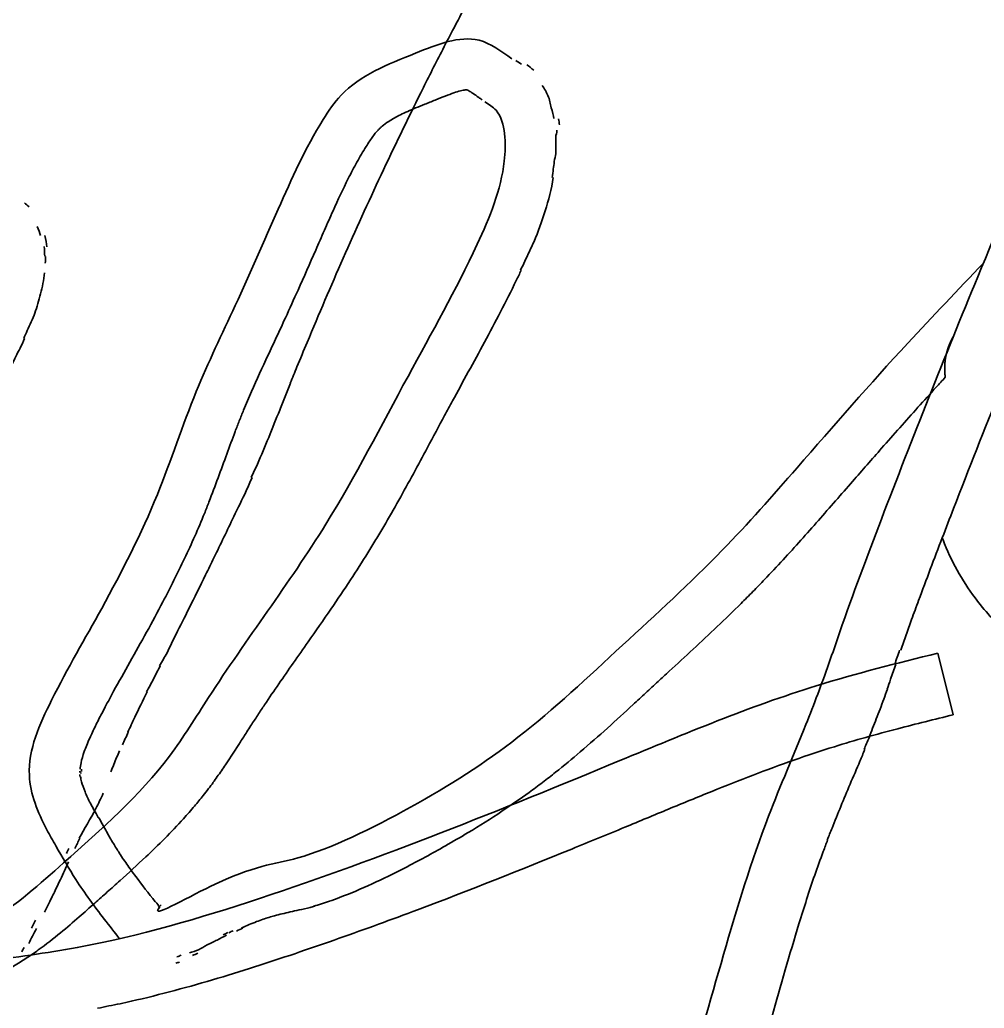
# Model space of a CAD drawing. Header units: millimetres. Extents: x 120281 to 1416367021, y -641565767 to 918373.
# Drawn here: x 931692.3 to 931840.7, y 864215.1 to 864367.2 of the extents above; entities that cross this region are included whole.
import ezdxf

# ---------------------------------------------------------------- set-up
doc = ezdxf.new("R2010")
doc.units = ezdxf.units.MM
doc.layers.add('0_Ном._пера__1', color=7, linetype='Continuous', lineweight=35)

msp = doc.modelspace()

# ---------------------------------------------------------------- linework, layer by layer
at = {"layer": '0_Ном._пера__1', "linetype": 'Continuous'}
msp.add_line((931833.51696, 864269.72413), (931835.87336, 864260.24629), dxfattribs=at)
at = {"layer": '0_Ном._пера__1', "linetype": 'Continuous', "flags": 128}
msp.add_lwpolyline([(931835.93378, 864318.51578), (931835.92627, 864318.50306), (931835.91877, 864318.49032), (931835.91127, 864318.47754), (931835.90379, 864318.46473), (931835.89631, 864318.45189), (931835.88884, 864318.43902), (931835.88138, 864318.42612), (931835.87393, 864318.4132), (931835.86649, 864318.40024), (931835.85905, 864318.38725), (931835.85163, 864318.37423), (931835.84422, 864318.36118), (931835.83681, 864318.3481), (931835.82942, 864318.335), (931835.82203, 864318.32186), (931835.81466, 864318.30869), (931835.80729, 864318.2955), (931835.79994, 864318.28227), (931835.79259, 864318.26901), (931835.78526, 864318.25573), (931835.77793, 864318.24241), (931835.77062, 864318.22907), (931835.76332, 864318.21569), (931835.75603, 864318.20229), (931835.74875, 864318.18886), (931835.74148, 864318.17539), (931835.73422, 864318.1619), (931835.72697, 864318.14838), (931835.71974, 864318.13483), (931835.71252, 864318.12125), (931835.70531, 864318.10764), (931835.69811, 864318.094), (931835.69092, 864318.08033), (931835.68374, 864318.06664), (931835.67658, 864318.05291), (931835.66943, 864318.03916), (931835.66229, 864318.02537), (931835.65517, 864318.01156), (931835.64805, 864317.99772), (931835.64095, 864317.98385), (931835.63387, 864317.96995), (931835.62679, 864317.95602), (931835.61973, 864317.94206), (931835.61268, 864317.92808), (931835.60565, 864317.91406), (931835.59863, 864317.90002), (931835.59162, 864317.88595), (931835.58463, 864317.87185), (931835.57765, 864317.85772), (931835.57069, 864317.84356), (931835.56374, 864317.82937), (931835.5568, 864317.81516), (931835.54988, 864317.80091), (931835.54297, 864317.78664), (931835.53608, 864317.77234), (931835.5292, 864317.75801), (931835.52234, 864317.74365), (931835.51549, 864317.72927), (931835.50866, 864317.71485), (931835.50184, 864317.70041), (931835.49504, 864317.68594), (931835.48826, 864317.67144), (931835.48149, 864317.65692), (931835.47473, 864317.64236), (931835.46799, 864317.62778), (931835.46127, 864317.61317), (931835.45456, 864317.59853), (931835.44787, 864317.58386), (931835.4412, 864317.56916), (931835.43454, 864317.55444), (931835.4279, 864317.53969), (931835.42128, 864317.52491), (931835.41467, 864317.5101), (931835.40808, 864317.49527), (931835.40151, 864317.48041), (931835.39495, 864317.46552), (931835.38841, 864317.4506), (931835.38189, 864317.43565), (931835.37539, 864317.42068), (931835.36891, 864317.40568), (931835.36244, 864317.39065), (931835.35599, 864317.37559), (931835.34956, 864317.36051), (931835.34314, 864317.3454), (931835.33675, 864317.33026), (931835.33037, 864317.31509), (931835.32402, 864317.2999), (931835.31768, 864317.28468), (931835.31136, 864317.26943), (931835.30506, 864317.25416), (931835.29877, 864317.23886), (931835.29251, 864317.22353), (931835.28627, 864317.20817), (931835.28004, 864317.19279), (931835.27384, 864317.17737), (931835.26766, 864317.16194), (931835.26149, 864317.14647), (931835.25535, 864317.13098), (931835.24923, 864317.11546), (931835.24312, 864317.09992), (931835.23704, 864317.08434), (931835.23098, 864317.06875), (931835.22494, 864317.05312), (931835.21892, 864317.03747), (931835.21292, 864317.0218), (931835.20695, 864317.0061), (931835.20099, 864316.99037), (931835.19506, 864316.97462), (931835.18914, 864316.95884), (931835.18325, 864316.94303), (931835.17738, 864316.9272), (931835.17153, 864316.91135), (931835.16571, 864316.89547), (931835.1599, 864316.87957), (931835.15412, 864316.86364), (931835.14836, 864316.84769), (931835.14263, 864316.83171), (931835.13691, 864316.81571), (931835.13122, 864316.79968), (931835.12555, 864316.78363), (931835.1199, 864316.76756), (931835.11428, 864316.75146), (931835.10868, 864316.73534), (931835.1031, 864316.71919), (931835.09755, 864316.70302), (931835.09202, 864316.68683), (931835.08651, 864316.67061), (931835.08103, 864316.65437), (931835.07557, 864316.63811), (931835.07013, 864316.62183), (931835.06472, 864316.60552), (931835.05933, 864316.58919), (931835.05396, 864316.57284), (931835.04862, 864316.55646), (931835.04331, 864316.54006), (931835.03802, 864316.52364), (931835.03275, 864316.5072), (931835.02751, 864316.49074), (931835.02229, 864316.47425), (931835.0171, 864316.45775), (931835.01193, 864316.44122), (931835.00679, 864316.42467), (931835.00167, 864316.40809), (931834.99658, 864316.3915), (931834.99152, 864316.37489), (931834.98647, 864316.35825), (931834.98146, 864316.3416), (931834.97647, 864316.32492), (931834.97151, 864316.30822), (931834.96657, 864316.29151), (931834.96166, 864316.27477), (931834.95677, 864316.25801), (931834.95191, 864316.24123), (931834.94708, 864316.22443), (931834.94228, 864316.20761), (931834.9375, 864316.19077), (931834.93275, 864316.17392), (931834.92802, 864316.15704), (931834.92332, 864316.14014), (931834.91865, 864316.12323), (931834.91401, 864316.10629), (931834.90939, 864316.08934), (931834.9048, 864316.07236), (931834.90024, 864316.05537), (931834.8957, 864316.03836), (931834.8912, 864316.02133), (931834.88672, 864316.00428), (931834.88227, 864315.98722), (931834.87784, 864315.97013), (931834.87345, 864315.95303), (931834.86908, 864315.93591), (931834.86474, 864315.91877), (931834.86043, 864315.90161), (931834.85615, 864315.88444), (931834.8519, 864315.86725), (931834.84768, 864315.85004), (931834.84348, 864315.83281), (931834.83932, 864315.81557), (931834.83518, 864315.79831), (931834.83108, 864315.78103), (931834.827, 864315.76374), (931834.82295, 864315.74643), (931834.81893, 864315.7291), (931834.81494, 864315.71176), (931834.81098, 864315.6944), (931834.80706, 864315.67702), (931834.80316, 864315.65963), (931834.79929, 864315.64223), (931834.79545, 864315.6248), (931834.79164, 864315.60736), (931834.78786, 864315.58991), (931834.78412, 864315.57244), (931834.7804, 864315.55495), (931834.77672, 864315.53746), (931834.77306, 864315.51994), (931834.76944, 864315.50241), (931834.76585, 864315.48487), (931834.76229, 864315.46732), (931834.75876, 864315.44975), (931834.75526, 864315.43216), (931834.75179, 864315.41457), (931834.74835, 864315.39696), (931834.74495, 864315.37934), (931834.74158, 864315.3617), (931834.73823, 864315.34405), (931834.73492, 864315.32639), (931834.73164, 864315.30872), (931834.72839, 864315.29103), (931834.72518, 864315.27334), (931834.72199, 864315.25563), (931834.71884, 864315.23791), (931834.71572, 864315.22018), (931834.71263, 864315.20244), (931834.70957, 864315.18468), (931834.70654, 864315.16692), (931834.70354, 864315.14914), (931834.70058, 864315.13136), (931834.69765, 864315.11356), (931834.69475, 864315.09576), (931834.69188, 864315.07794), (931834.68904, 864315.06011), (931834.68624, 864315.04228), (931834.68346, 864315.02443), (931834.68072, 864315.00658), (931834.67801, 864314.98872), (931834.67534, 864314.97085), (931834.67269, 864314.95297), (931834.67008, 864314.93508), (931834.6675, 864314.91718), (931834.66495, 864314.89927), (931834.66244, 864314.88136), (931834.65995, 864314.86344), (931834.6575, 864314.84551), (931834.65508, 864314.82758), (931834.6527, 864314.80963), (931834.65034, 864314.79168), (931834.64802, 864314.77373), (931834.64573, 864314.75576), (931834.64348, 864314.73779), (931834.64125, 864314.71982), (931834.63906, 864314.70183), (931834.6369, 864314.68385), (931834.63477, 864314.66585), (931834.63268, 864314.64785), (931834.63062, 864314.62985), (931834.62859, 864314.61184), (931834.6266, 864314.59382), (931834.62464, 864314.5758), (931834.62271, 864314.55777), (931834.62081, 864314.53975), (931834.61895, 864314.52171), (931834.61712, 864314.50367), (931834.61532, 864314.48563), (931834.61355, 864314.46759), (931834.61182, 864314.44954), (931834.61013, 864314.43148), (931834.60846, 864314.41343), (931834.60683, 864314.39537), (931834.60523, 864314.37731), (931834.60367, 864314.35924), (931834.60213, 864314.34118), (931834.60063, 864314.32311), (931834.59917, 864314.30504), (931834.59774, 864314.28696), (931834.59634, 864314.26889), (931834.59498, 864314.25081), (931834.59364, 864314.23273), (931834.59235, 864314.21465), (931834.59108, 864314.19657), (931834.58985, 864314.17849), (931834.58866, 864314.16041), (931834.58749, 864314.14233), (931834.58636, 864314.12424), (931834.58527, 864314.10616), (931834.58421, 864314.08808), (931834.58318, 864314.06999), (931834.58219, 864314.05191), (931834.58123, 864314.03383), (931834.5803, 864314.01575), (931834.57941, 864313.99767), (931834.57855, 864313.97959), (931834.57773, 864313.96151), (931834.57694, 864313.94343), (931834.57618, 864313.92536), (931834.57546, 864313.90729), (931834.57477, 864313.88922), (931834.57412, 864313.87115), (931834.5735, 864313.85308), (931834.57292, 864313.83502), (931834.57237, 864313.81696), (931834.57185, 864313.7989), (931834.57137, 864313.78085), (931834.57092, 864313.7628), (931834.5705, 864313.74476), (931834.57012, 864313.72672), (931834.56977, 864313.70868), (931834.56946, 864313.69065), (931834.56918, 864313.67262), (931834.56893, 864313.6546), (931834.56872, 864313.63658), (931834.56854, 864313.61857), (931834.56839, 864313.60056), (931834.56828, 864313.58256), (931834.5682, 864313.56456), (931834.56815, 864313.54657), (931834.56813, 864313.52859), (931834.56815, 864313.51061), (931834.5682, 864313.49263), (931834.56829, 864313.47467), (931834.56841, 864313.45671), (931834.56856, 864313.43875), (931834.56874, 864313.42081), (931834.56896, 864313.40287), (931834.5692, 864313.38493), (931834.56948, 864313.36701), (931834.5698, 864313.34909), (931834.57014, 864313.33118), (931834.57052, 864313.31328), (931834.57093, 864313.29539), (931834.57137, 864313.2775), (931834.57185, 864313.25962), (931834.57236, 864313.24175), (931834.5729, 864313.22389), (931834.57347, 864313.20604), (931834.57407, 864313.1882), (931834.57471, 864313.17037), (931834.57537, 864313.15254), (931834.57607, 864313.13473), (931834.5768, 864313.11692), (931834.57756, 864313.09913), (931834.57836, 864313.08134), (931834.57918, 864313.06357), (931834.58004, 864313.0458), (931834.58093, 864313.02805), (931834.58185, 864313.0103), (931834.5828, 864312.99257), (931834.58378, 864312.97485), (931834.5848, 864312.95714), (931834.58584, 864312.93944), (931834.58692, 864312.92175), (931834.58802, 864312.90408), (931834.58916, 864312.88641), (931834.59033, 864312.86876), (931834.59153, 864312.85112), (931834.59276, 864312.83349), (931834.59402, 864312.81587), (931834.59532, 864312.79827), (931834.59664, 864312.78068), (931834.59799, 864312.7631), (931834.59938, 864312.74554), (931834.60079, 864312.72799), (931834.60223, 864312.71045), (931834.60371, 864312.69293), (931834.60521, 864312.67542), (931834.60675, 864312.65792), (931834.60832, 864312.64044), (931834.60991, 864312.62297), (931834.61154, 864312.60552), (931834.61319, 864312.58808), (931834.61488, 864312.57065), (931834.6166, 864312.55324), (931834.61834, 864312.53585), (931834.62012, 864312.51847), (931834.62192, 864312.50111), (931834.62376, 864312.48376), (931834.62562, 864312.46643), (931834.62752, 864312.44911), (931834.62944, 864312.43181), (931834.63139, 864312.41453), (931834.63338, 864312.39726), (931834.63539, 864312.38001), (931834.63743, 864312.36277), (931834.6395, 864312.34556), (931834.6416, 864312.32836), (931834.64373, 864312.31117), (931834.64588, 864312.29401), (931834.64807, 864312.27686), (931834.65029, 864312.25973), (931834.65253, 864312.24261), (931834.6548, 864312.22552), (931834.6571, 864312.20844), (931834.65943, 864312.19139), (931834.66179, 864312.17435), (931834.66418, 864312.15733)], dxfattribs=at)
at = {"layer": '0_Ном._пера__1', "linetype": 'Continuous'}
for points, knots in [([(931897.25897, 864464.46467), (931893.41849, 864457.53126), (931889.57801, 864450.59786), (931886.33718, 864443.39924), (931881.45165, 864432.54736), (931877.92884, 864421.09275), (931873.70597, 864409.93316), (931869.49537, 864398.806), (931864.58879, 864387.97214), (931859.97774, 864377.01454), (931856.22329, 864368.09257), (931852.66479, 864359.08857), (931848.99427, 864350.13106), (931845.91621, 864342.6194), (931842.75939, 864335.14044), (931839.66294, 864327.6366), (931834.55857, 864315.26679), (931829.61826, 864302.82938), (931824.83328, 864290.33084), (931822.62896, 864284.57309), (931820.4576, 864278.80237), (931818.43616, 864272.97862), (931817.87523, 864271.36257), (931817.32585, 864269.74243), (931816.7576, 864268.12898), (931815.64483, 864264.96946), (931814.4597, 864261.83558), (931813.21097, 864258.72609), (931811.32236, 864254.02321), (931809.28821, 864249.37613), (931807.47914, 864244.64912), (931802.13984, 864230.69774), (931798.76131, 864216.05012), (931794.20469, 864201.79903), (931790.85164, 864191.31218), (931786.86066, 864181.04006), (931783.59129, 864170.54162), (931781.07002, 864162.44543), (931778.97793, 864154.21464), (931776.88581, 864145.98385)], [0, 0, 0, 0, 1, 1, 1, 2, 2, 2, 3, 3, 3, 4, 4, 4, 5, 5, 5, 6, 6, 6, 7, 7, 7, 8, 8, 8, 9, 9, 9, 10, 10, 10, 11, 11, 11, 12, 12, 12, 13, 13, 13, 13]), ([(931905.80228, 864459.73245), (931904.69553, 864457.73438), (931903.59964, 864455.75576), (931902.52859, 864453.79051), (931901.59642, 864452.0801), (931900.68307, 864450.37984), (931899.79726, 864448.68604), (931898.9713, 864447.10669), (931898.16929, 864445.53297), (931897.39792, 864443.96204), (931896.65458, 864442.44822), (931895.93969, 864440.937), (931895.25882, 864439.42583), (931893.89708, 864436.40348), (931892.6275, 864433.28201), (931891.40253, 864430.07881), (931890.17756, 864426.87562), (931888.99765, 864423.59171), (931887.81157, 864420.25013), (931886.62549, 864416.90855), (931885.43324, 864413.50933), (931884.17819, 864410.07689), (931883.84213, 864409.15779), (931883.50145, 864408.23632), (931883.15517, 864407.31295), (931882.86928, 864406.55064), (931882.57959, 864405.78685), (931882.28748, 864405.0268), (931881.99537, 864404.26674), (931881.70017, 864403.50915), (931881.40335, 864402.75387), (931880.8097, 864401.2433), (931880.20754, 864399.74201), (931879.59888, 864398.24898), (931878.38156, 864395.26292), (931877.13937, 864392.30984), (931875.89145, 864389.38164), (931874.86573, 864386.97482), (931873.83619, 864384.58481), (931872.81326, 864382.20722), (931871.98765, 864380.28825), (931871.16636, 864378.37738), (931870.35463, 864376.47238), (931869.86966, 864375.33422), (931869.38781, 864374.19861), (931868.91059, 864373.06373), (931868.43337, 864371.92886), (931867.95916, 864370.79089), (931867.48624, 864369.65016), (931866.54041, 864367.3687), (931865.60185, 864365.07606), (931864.66546, 864362.77442), (931862.79268, 864358.17112), (931860.92854, 864353.53173), (931859.03069, 864348.87394), (931858.33129, 864347.15744), (931857.62612, 864345.43718), (931856.91926, 864343.72314), (931856.21241, 864342.00909), (931855.50372, 864340.29926), (931854.79445, 864338.59296), (931853.3759, 864335.18035), (931851.9556, 864331.78185), (931850.54698, 864328.39208), (931849.28795, 864325.36229), (931848.04013, 864322.34127), (931846.80226, 864319.3132), (931845.56438, 864316.28514), (931844.33647, 864313.25291), (931843.11796, 864310.21662), (931840.68095, 864304.14403), (931838.2823, 864298.05518), (931835.92119, 864291.95083), (931835.34559, 864290.46268), (931834.77305, 864288.97361), (931834.2019, 864287.48363), (931833.58205, 864285.86661), (931832.96494, 864284.25115), (931832.35548, 864282.63984), (931831.74602, 864281.02853), (931831.1431, 864279.42031), (931830.5496, 864277.8143), (931830.18883, 864276.83805), (931829.83162, 864275.86252), (931829.47825, 864274.88772), (931829.19113, 864274.09567), (931828.89945, 864273.30436), (931828.61783, 864272.51306)], [0, 0, 0, 0, 1, 1, 1, 2, 2, 2, 3, 3, 3, 4, 4, 4, 5, 5, 5, 6, 6, 6, 7, 7, 7, 8, 8, 8, 9, 9, 9, 10, 10, 10, 11, 11, 11, 12, 12, 12, 13, 13, 13, 14, 14, 14, 15, 15, 15, 16, 16, 16, 17, 17, 17, 18, 18, 18, 19, 19, 19, 20, 20, 20, 21, 21, 21, 22, 22, 22, 23, 23, 23, 24, 24, 24, 25, 25, 25, 26, 26, 26, 27, 27, 27, 28, 28, 28, 29, 29, 29, 29]), ([(931779.9325, 864406.81197), (931779.46294, 864405.88272), (931778.99469, 864404.95046), (931778.52714, 864404.01548), (931777.59205, 864402.14557), (931776.66222, 864400.26444), (931775.72801, 864398.37521), (931773.85959, 864394.59675), (931771.98259, 864390.78455), (931770.05772, 864386.95871), (931769.48763, 864385.82559), (931768.90011, 864384.69201), (931768.32031, 864383.55711), (931767.72409, 864382.39005), (931767.13804, 864381.22006), (931766.53412, 864380.05922), (931765.93019, 864378.89833), (931765.30915, 864377.74391), (931764.70347, 864376.59436), (931763.49217, 864374.29531), (931762.2943, 864372.0168), (931761.09656, 864369.75243), (931760.34761, 864368.33653), (931759.60344, 864366.9259), (931758.86799, 864365.51933), (931758.28917, 864364.4123), (931757.70322, 864363.30925), (931757.13348, 864362.20227), (931756.06283, 864360.12205), (931755.01735, 864358.03392), (931753.97267, 864355.93904), (931751.8833, 864351.74929), (931749.84563, 864347.53098), (931747.85619, 864343.28689), (931743.87732, 864334.79869), (931740.09376, 864326.20713), (931736.48807, 864317.53369), (931735.96442, 864316.27404), (931735.43429, 864315.0133), (931734.91802, 864313.7503), (931734.57652, 864312.91483), (931734.2319, 864312.07705), (931733.8935, 864311.24019)], [0, 0, 0, 0, 1, 1, 1, 2, 2, 2, 3, 3, 3, 4, 4, 4, 5, 5, 5, 6, 6, 6, 7, 7, 7, 8, 8, 8, 9, 9, 9, 10, 10, 10, 11, 11, 11, 12, 12, 12, 13, 13, 13, 14, 14, 14, 14]), ([(931768.00098, 864361.15392), (931766.35462, 864362.35347), (931764.70827, 864363.55301), (931762.93286, 864364.00415), (931759.8854, 864364.77853), (931756.45769, 864363.34788), (931753.15215, 864362.01635), (931748.80018, 864360.26328), (931744.65997, 864358.682), (931741.71049, 864355.55457), (931740.6609, 864354.44166), (931739.76211, 864353.13295), (931738.92607, 864351.79794), (931736.17073, 864347.3981), (931734.09717, 864342.71254), (931732.03112, 864338.01546), (931729.85978, 864333.07903), (931727.69673, 864328.12988), (931725.42694, 864323.22681), (931723.38753, 864318.82141), (931721.26195, 864314.45321), (931719.43075, 864309.96724), (931717.30121, 864304.75044), (931715.56977, 864299.37437), (931713.43896, 864294.14032), (931710.98158, 864288.10407), (931707.99303, 864282.25671), (931704.87424, 864276.6031), (931702.30422, 864271.94428), (931699.64575, 864267.41702), (931697.16862, 864262.48649), (931695.31325, 864258.79354), (931693.55963, 864254.87435), (931693.74539, 864250.93722), (931693.88107, 864248.06154), (931695.05137, 864245.17628), (931696.43285, 864242.55938), (931696.88018, 864241.71202), (931697.34974, 864240.89278), (931697.82074, 864240.07131), (931698.81988, 864238.32874), (931699.82588, 864236.57608), (931700.91795, 864234.88189), (931702.27155, 864232.78196), (931703.75705, 864230.77188), (931705.27933, 864228.79201), (931706.05577, 864227.78216), (931706.84138, 864226.78022), (931707.62732, 864225.77824)], [0, 0, 0, 0, 1, 1, 1, 2, 2, 2, 3, 3, 3, 4, 4, 4, 5, 5, 5, 6, 6, 6, 7, 7, 7, 8, 8, 8, 9, 9, 9, 10, 10, 10, 11, 11, 11, 12, 12, 12, 13, 13, 13, 14, 14, 14, 15, 15, 15, 16, 16, 16, 16]), ([(931761.04495, 864356.40795), (931761.00903, 864356.40616), (931760.96161, 864356.40259), (931760.90292, 864356.39601), (931760.75901, 864356.37986), (931760.54692, 864356.34473), (931760.27806, 864356.28104), (931760.0092, 864356.21734), (931759.68407, 864356.12541), (931759.31519, 864356.00551), (931758.94631, 864355.88561), (931758.53377, 864355.73801), (931758.08652, 864355.56818), (931757.63926, 864355.39835), (931757.15732, 864355.20642), (931756.64496, 864355.00023), (931756.48656, 864354.93648), (931756.32565, 864354.87134), (931756.16141, 864354.80514), (931756.02902, 864354.75178), (931755.89642, 864354.69799), (931755.76491, 864354.64509), (931755.63338, 864354.59219), (931755.50228, 864354.53979), (931755.37304, 864354.48782), (931755.11454, 864354.38388), (931754.85994, 864354.28178), (931754.61099, 864354.18106), (931754.11308, 864353.97961), (931753.63484, 864353.78394), (931753.17853, 864353.59199), (931752.32062, 864353.23111), (931751.5406, 864352.88289), (931750.85058, 864352.54088), (931750.16057, 864352.19888), (931749.56138, 864351.86353), (931749.05298, 864351.53533), (931748.65577, 864351.27891), (931748.31374, 864351.0274), (931748.01685, 864350.77838), (931747.90581, 864350.68524), (931747.80112, 864350.59242), (931747.70164, 864350.49937), (931747.62829, 864350.43075), (931747.5555, 864350.3621), (931747.48757, 864350.293), (931747.42045, 864350.22474), (931747.35807, 864350.15742), (931747.28984, 864350.08189), (931747.22162, 864350.00635), (931747.14835, 864349.92423), (931747.07422, 864349.83558)], [0, 0, 0, 0, 1, 1, 1, 2, 2, 2, 3, 3, 3, 4, 4, 4, 5, 5, 5, 6, 6, 6, 7, 7, 7, 8, 8, 8, 9, 9, 9, 10, 10, 10, 11, 11, 11, 12, 12, 12, 13, 13, 13, 14, 14, 14, 15, 15, 15, 16, 16, 16, 17, 17, 17, 17]), ([(931763.40003, 864354.83919), (931763.22118, 864354.96951), (931763.0506, 864355.09376), (931762.88831, 864355.21103), (931762.56371, 864355.44557), (931762.27189, 864355.65205), (931762.01695, 864355.82406), (931761.76201, 864355.99607), (931761.54401, 864356.13337), (931761.37226, 864356.23316), (931761.22786, 864356.31707), (931761.11639, 864356.37437), (931761.04491, 864356.40795)], [0, 0, 0, 0, 1, 1, 1, 2, 2, 2, 3, 3, 3, 4, 4, 4, 4]), ([(931774.43979, 864351.95732), (931774.34295, 864352.47779), (931774.21653, 864353.03751), (931774.03868, 864353.63701), (931773.86086, 864354.2364), (931773.8309, 864354.8597), (931773.51757, 864355.53238), (931773.28452, 864356.0327), (931773.00476, 864356.54476), (931772.66278, 864357.0681)], [0, 0, 0, 0, 1, 1, 1, 2, 2, 2, 3, 3, 3, 3]), ([(931639.42281, 864215.14544), (931642.78616, 864215.70248), (931646.14952, 864216.25951), (931649.45023, 864217.08416), (931650.714, 864217.3999), (931651.96859, 864217.75486), (931653.21713, 864218.13375), (931654.80252, 864218.61486), (931656.37815, 864219.13453), (931657.97531, 864219.55334), (931660.48912, 864220.21251), (931663.05627, 864220.62183), (931665.63686, 864221.09563), (931673.29416, 864222.50154), (931681.06982, 864224.47529), (931687.63023, 864228.44843), (931691.73817, 864230.93629), (931695.36963, 864234.2081), (931699.01903, 864237.45678), (931704.83394, 864242.63319), (931710.69441, 864247.75088), (931715.30699, 864253.88967), (931717.46547, 864256.76234), (931719.35068, 864259.85862), (931721.31639, 864262.89613), (931727.15894, 864271.92434), (931733.71259, 864280.43341), (931739.35343, 864289.54742), (931743.91681, 864296.92057), (931747.88279, 864304.68963), (931752.00226, 864312.30239), (931755.63227, 864319.01063), (931759.38147, 864325.5975), (931762.65089, 864332.62215), (931764.56512, 864336.73504), (931766.31484, 864340.99799), (931766.81868, 864345.39091), (931766.97864, 864346.78564), (931767.01287, 864348.19347), (931766.84055, 864349.65536), (931766.68654, 864350.96202), (931766.3675, 864352.31184), (931765.54536, 864353.24018), (931765.08505, 864353.75995), (931764.46396, 864354.14744), (931763.84595, 864354.53506)], [0, 0, 0, 0, 1, 1, 1, 2, 2, 2, 3, 3, 3, 4, 4, 4, 5, 5, 5, 6, 6, 6, 7, 7, 7, 8, 8, 8, 9, 9, 9, 10, 10, 10, 11, 11, 11, 12, 12, 12, 13, 13, 13, 14, 14, 14, 15, 15, 15, 15]), ([(931747.07743, 864349.83547), (931746.92923, 864349.65816), (931746.77015, 864349.45468), (931746.60292, 864349.22701), (931746.44564, 864349.01289), (931746.2809, 864348.77745), (931746.11052, 864348.52308), (931745.93008, 864348.25369), (931745.74391, 864347.96306), (931745.5506, 864347.65442), (931745.06436, 864346.87806), (931744.59487, 864346.07974), (931744.13948, 864345.26033), (931743.6841, 864344.44092), (931743.24204, 864343.6002), (931742.80871, 864342.73915), (931742.0075, 864341.14708), (931741.23661, 864339.48521), (931740.46506, 864337.76465), (931740.02594, 864336.78539), (931739.58614, 864335.7864), (931739.14033, 864334.7728), (931738.69452, 864333.75919), (931738.24793, 864332.74264), (931737.79963, 864331.72368), (931736.90303, 864329.68575), (931735.99951, 864327.63814), (931735.08081, 864325.58503), (931734.44255, 864324.15865), (931733.79691, 864322.72963), (931733.1412, 864321.29939), (931732.91817, 864320.81292), (931732.69241, 864320.326), (931732.46711, 864319.83973), (931732.24181, 864319.35347), (931732.0188, 864318.86997), (931731.7942, 864318.38904), (931731.34501, 864317.42716), (931730.89743, 864316.47547), (931730.45688, 864315.53252), (931729.57578, 864313.64662), (931728.72006, 864311.79531), (931727.9178, 864309.96744), (931727.49691, 864309.00848), (931727.09096, 864308.05599), (931726.7031, 864307.10848), (931726.48197, 864306.56826), (931726.26288, 864306.0235), (931726.0468, 864305.47179), (931725.83073, 864304.92009), (931725.6184, 864304.36219), (931725.40521, 864303.79872), (931724.97882, 864302.67178), (931724.55542, 864301.52213), (931724.12862, 864300.35266), (931723.68803, 864299.14542), (931723.24329, 864297.9172), (931722.78375, 864296.67174), (931722.33393, 864295.45263), (931721.8702, 864294.21696), (931721.38261, 864292.96873), (931721.15482, 864292.38561), (931720.92548, 864291.79977), (931720.68618, 864291.21158), (931720.20756, 864290.03515), (931719.7076, 864288.86981), (931719.19768, 864287.71582), (931718.68776, 864286.56183), (931718.16422, 864285.41895), (931717.62868, 864284.28709), (931716.5576, 864282.02338), (931715.44038, 864279.80347), (931714.29894, 864277.62586), (931713.47195, 864276.04815), (931712.63222, 864274.49269), (931711.78723, 864272.95916), (931710.92373, 864271.39206), (931710.06141, 864269.86073), (931709.21262, 864268.34888), (931708.36382, 864266.83703), (931707.52759, 864265.34392), (931706.71218, 864263.84987), (931706.27644, 864263.05147), (931705.84815, 864262.25267), (931705.42512, 864261.45055), (931705.0742, 864260.78518), (931704.71976, 864260.11779), (931704.37868, 864259.44587), (931704.22115, 864259.13556), (931704.0592, 864258.82319), (931703.9072, 864258.5171)], [0, 0, 0, 0, 1, 1, 1, 2, 2, 2, 3, 3, 3, 4, 4, 4, 5, 5, 5, 6, 6, 6, 7, 7, 7, 8, 8, 8, 9, 9, 9, 10, 10, 10, 11, 11, 11, 12, 12, 12, 13, 13, 13, 14, 14, 14, 15, 15, 15, 16, 16, 16, 17, 17, 17, 18, 18, 18, 19, 19, 19, 20, 20, 20, 21, 21, 21, 22, 22, 22, 23, 23, 23, 24, 24, 24, 25, 25, 25, 26, 26, 26, 27, 27, 27, 28, 28, 28, 29, 29, 29, 30, 30, 30, 30]), ([(931774.17189, 864342.89764), (931774.24217, 864343.32403), (931774.30472, 864343.75512), (931774.35861, 864344.19081), (931774.40582, 864344.57248), (931774.45754, 864344.9649), (931774.49129, 864345.35932), (931774.52505, 864345.75376), (931774.71853, 864346.15511), (931774.73584, 864346.56404), (931774.77047, 864347.38191), (931774.77202, 864348.22904), (931774.72276, 864349.09798), (931774.70231, 864349.45873), (931774.96002, 864349.80374), (931774.92276, 864350.17156)], [0, 0, 0, 0, 1, 1, 1, 2, 2, 2, 3, 3, 3, 4, 4, 4, 5, 5, 5, 5]), ([(931769.32375, 864328.64068), (931769.53694, 864329.09342), (931769.74827, 864329.54743), (931769.96023, 864330.00985), (931770.41372, 864330.99922), (931770.96234, 864332.01395), (931771.40132, 864333.07155), (931772.01806, 864334.55742), (931772.6011, 864336.11324), (931773.11282, 864337.74864), (931773.62454, 864339.38403), (931774.05634, 864341.10043), (931774.35499, 864342.9019)], [0, 0, 0, 0, 1, 1, 1, 2, 2, 2, 3, 3, 3, 4, 4, 4, 4]), ([(931840.51748, 864329.70344), (931836.61166, 864325.63094), (931832.70583, 864321.55843), (931828.88214, 864317.41253), (931823.08898, 864311.13121), (931817.48435, 864304.68142), (931811.85402, 864298.24052), (931808.0895, 864293.93405), (931804.31348, 864289.63155), (931800.33745, 864285.53972), (931795.42195, 864280.48105), (931790.20074, 864275.74435), (931784.98791, 864270.92286), (931779.72412, 864266.05422), (931774.46888, 864261.09912), (931768.92024, 864256.78359), (931763.79891, 864252.80041), (931758.42764, 864249.36209), (931752.36794, 864246.00075), (931746.5507, 864242.77391), (931740.09903, 864239.61801), (931735.07106, 864238.2251), (931731.33535, 864237.19018), (931728.38558, 864237.12849), (931721.67327, 864233.8625), (931717.60256, 864231.88183), (931712.14803, 864228.72266), (931713.77543, 864230.60024)], [0, 0, 0, 0, 1, 1, 1, 2, 2, 2, 3, 3, 3, 4, 4, 4, 5, 5, 5, 6, 6, 6, 7, 7, 7, 8, 8, 8, 9, 9, 9, 9]), ([(931694.58283, 864322.04721), (931694.91609, 864322.98652), (931695.22253, 864323.97149), (931695.48065, 864325.00577), (931695.73876, 864326.04006), (931695.96141, 864327.12306), (931696.10083, 864328.25336)], [0, 0, 0, 0, 1, 1, 1, 2, 2, 2, 2]), ([(931721.99214, 864249.80195), (931722.21673, 864250.10821), (931722.43713, 864250.41415), (931722.65371, 864250.71946), (931723.08689, 864251.33011), (931723.51663, 864251.93816), (931723.92246, 864252.54144), (931724.7341, 864253.74798), (931725.49591, 864254.93521), (931726.23229, 864256.08714), (931726.55985, 864256.59955), (931726.88631, 864257.10477), (931727.20478, 864257.60198), (931727.41768, 864257.93439), (931727.63324, 864258.26259), (931727.84321, 864258.58727), (931728.18883, 864259.12174), (931728.53003, 864259.65489), (931728.88189, 864260.18799), (931729.23374, 864260.72107), (931729.58432, 864261.2544), (931729.94229, 864261.78742), (931730.65824, 864262.8535), (931731.38885, 864263.91955), (931732.12526, 864264.98825), (931733.59808, 864267.12565), (931735.10643, 864269.27221), (931736.62624, 864271.44442), (931737.79491, 864273.11476), (931738.97067, 864274.80028), (931740.14166, 864276.50893), (931741.15591, 864277.98887), (931742.16617, 864279.48619), (931743.1658, 864281.0062), (931744.06431, 864282.37245), (931744.95424, 864283.75708), (931745.82874, 864285.16397), (931746.24556, 864285.83457), (931746.65253, 864286.50846), (931747.05871, 864287.18243), (931747.46491, 864287.85642), (931747.87415, 864288.53093), (931748.27023, 864289.20644), (931749.06238, 864290.55745), (931749.83208, 864291.9111), (931750.5902, 864293.2636), (931752.10644, 864295.9686), (931753.56326, 864298.6703), (931754.99466, 864301.34485), (931755.881, 864303.00096), (931756.75779, 864304.64666), (931757.63167, 864306.27642), (931758.03443, 864307.02754), (931758.43496, 864307.77504), (931758.8373, 864308.51886), (931759.64201, 864310.00652), (931760.46033, 864311.49898), (931761.28322, 864313.00399), (931762.10612, 864314.509), (931762.93607, 864316.0261), (931763.76376, 864317.56187), (931765.41914, 864320.6334), (931767.06869, 864323.77949), (931768.65326, 864327.05028), (931768.90736, 864327.57478), (931769.16265, 864328.10095), (931769.41298, 864328.63208)], [0, 0, 0, 0, 1, 1, 1, 2, 2, 2, 3, 3, 3, 4, 4, 4, 5, 5, 5, 6, 6, 6, 7, 7, 7, 8, 8, 8, 9, 9, 9, 10, 10, 10, 11, 11, 11, 12, 12, 12, 13, 13, 13, 14, 14, 14, 15, 15, 15, 16, 16, 16, 17, 17, 17, 18, 18, 18, 19, 19, 19, 20, 20, 20, 21, 21, 21, 22, 22, 22, 22]), ([(931692.87957, 864318.11776), (931693.06584, 864318.52786), (931693.24883, 864318.9404), (931693.43042, 864319.3632), (931693.79823, 864320.21959), (931694.2806, 864321.10668), (931694.614, 864322.04599)], [0, 0, 0, 0, 1, 1, 1, 2, 2, 2, 2]), ([(931687.69223, 864307.79798), (931687.9035, 864308.19972), (931688.11755, 864308.60373), (931688.33369, 864309.01023), (931688.766, 864309.82328), (931689.21236, 864310.64204), (931689.65574, 864311.4768), (931690.10925, 864312.33064), (931690.57212, 864313.19662), (931691.02424, 864314.07788), (931691.45834, 864314.92403), (931691.89819, 864315.78344), (931692.3185, 864316.65976), (931692.54819, 864317.13865), (931692.80243, 864317.62275), (931693.02502, 864318.11183)], [0, 0, 0, 0, 1, 1, 1, 2, 2, 2, 3, 3, 3, 4, 4, 4, 5, 5, 5, 5]), ([(931733.92689, 864311.23499), (931733.65171, 864310.55426), (931733.37795, 864309.87362), (931733.10285, 864309.18772), (931732.82777, 864308.50186), (931732.54185, 864307.82124), (931732.26401, 864307.12762), (931731.70834, 864305.7404), (931731.14584, 864304.33578), (931730.56841, 864302.92199), (931730.00743, 864301.54846), (931729.42788, 864300.16291), (931728.83215, 864298.77025), (931728.54164, 864298.09111), (931728.1711, 864297.40301), (931727.87249, 864296.72629)], [0, 0, 0, 0, 1, 1, 1, 2, 2, 2, 3, 3, 3, 4, 4, 4, 5, 5, 5, 5]), ([(931834.66416, 864312.15733), (931834.19986, 864311.65404), (931833.73681, 864311.1498), (931833.27437, 864310.64386), (931832.33415, 864309.61519), (931831.39704, 864308.58062), (931830.46203, 864307.54093), (931828.59201, 864305.46155), (931826.73052, 864303.36165), (931824.86998, 864301.24751), (931823.38131, 864299.55592), (931821.89324, 864297.85522), (931820.40182, 864296.14868), (931819.52923, 864295.15023), (931818.65553, 864294.14977), (931817.77985, 864293.14799), (931816.02848, 864291.14442), (931814.25731, 864289.1214), (931812.4461, 864287.09947), (931810.63489, 864285.07754), (931808.78378, 864283.0569), (931806.8717, 864281.05997), (931806.27366, 864280.43539), (931805.66846, 864279.81231), (931805.06168, 864279.19644), (931804.45489, 864278.58057), (931803.84588, 864277.97084), (931803.23502, 864277.36653), (931802.0133, 864276.15792), (931800.78468, 864274.971), (931799.55363, 864273.80011), (931797.09152, 864271.45833), (931794.61993, 864269.18053), (931792.17275, 864266.92278), (931791.60359, 864266.39768), (931791.03505, 864265.87372), (931790.46888, 864265.35028), (931789.83386, 864264.76318), (931789.19754, 864264.17364), (931788.55744, 864263.58056), (931787.91735, 864262.98749), (931787.27553, 864262.39151), (931786.62837, 864261.79419), (931785.33406, 864260.59954), (931784.02413, 864259.39906), (931782.69438, 864258.20328), (931781.32424, 864256.97118), (931779.93258, 864255.74411), (931778.5133, 864254.53397), (931777.26942, 864253.47338), (931776.00378, 864252.42583), (931774.71276, 864251.39965), (931774.04433, 864250.86834), (931773.36871, 864250.34238), (931772.68915, 864249.8259), (931772.00958, 864249.30941), (931771.32542, 864248.80147), (931770.63686, 864248.30142), (931769.25974, 864247.30132), (931767.86358, 864246.3327), (931766.4438, 864245.38934), (931764.74663, 864244.26167), (931763.01608, 864243.17011), (931761.24324, 864242.10324), (931760.09657, 864241.4132), (931758.93262, 864240.73344), (931757.74824, 864240.06069), (931756.73501, 864239.48516), (931755.70658, 864238.91461), (931754.6584, 864238.34607), (931753.61023, 864237.77754), (931752.54435, 864237.21313), (931751.46875, 864236.66072), (931749.81618, 864235.812), (931748.14137, 864234.99147), (931746.46939, 864234.22663), (931744.7974, 864233.46179), (931743.12906, 864232.75254), (931741.47605, 864232.12665), (931740.94518, 864231.92564), (931740.41589, 864231.73386), (931739.88763, 864231.5511)], [0, 0, 0, 0, 1, 1, 1, 2, 2, 2, 3, 3, 3, 4, 4, 4, 5, 5, 5, 6, 6, 6, 7, 7, 7, 8, 8, 8, 9, 9, 9, 10, 10, 10, 11, 11, 11, 12, 12, 12, 13, 13, 13, 14, 14, 14, 15, 15, 15, 16, 16, 16, 17, 17, 17, 18, 18, 18, 19, 19, 19, 20, 20, 20, 21, 21, 21, 22, 22, 22, 23, 23, 23, 24, 24, 24, 25, 25, 25, 26, 26, 26, 27, 27, 27, 27]), ([(931834.19759, 864287.4603), (931834.23748, 864287.35246), (931834.27788, 864287.24493), (931834.31878, 864287.13772), (931834.94014, 864285.50913), (931835.67127, 864283.95285), (931836.49961, 864282.47048), (931837.32796, 864280.98812), (931838.24767, 864279.57958), (931839.24032, 864278.24512), (931839.96727, 864277.26785), (931840.73345, 864276.33029), (931841.53339, 864275.43288), (931842.09947, 864274.79782), (931842.6825, 864274.18312), (931843.2776, 864273.59121), (931843.87271, 864272.9993), (931844.48059, 864272.42939), (931845.09888, 864271.88059), (931846.33547, 864270.78301), (931847.61378, 864269.76996), (931848.91869, 864268.83283), (931850.78201, 864267.49468), (931852.69918, 864266.31108), (931854.63537, 864265.2552), (931856.00652, 864264.50746), (931857.38559, 864263.8242), (931858.77295, 864263.19337), (931860.16031, 864262.56255), (931861.55507, 864261.98515), (931862.95253, 864261.45406), (931865.97475, 864260.30549), (931869.00868, 864259.37312), (931872.01836, 864258.58613), (931875.02803, 864257.79914), (931878.0141, 864257.15733), (931880.94768, 864256.59696), (931881.62341, 864256.46788), (931882.29598, 864256.34314), (931882.9702, 864256.22152), (931883.64441, 864256.09991), (931884.31906, 864255.9817), (931884.99498, 864255.86701), (931886.34685, 864255.63763), (931887.70227, 864255.42239), (931889.06094, 864255.22219), (931891.77827, 864254.82181), (931894.50906, 864254.48174), (931897.25279, 864254.21002), (931899.3113, 864254.00617), (931901.37705, 864253.84078), (931903.44966, 864253.71732), (931904.76621, 864253.63889), (931906.08544, 864253.57738), (931907.4074, 864253.53367), (931908.51515, 864253.49703), (931909.62534, 864253.47309), (931910.73136, 864253.46143), (931911.83737, 864253.44977), (931912.93995, 864253.45024), (931914.0412, 864253.46178), (931916.24372, 864253.48486), (931918.43714, 864253.55231), (931920.61864, 864253.65629), (931924.98166, 864253.86425), (931929.30008, 864254.21808), (931933.56492, 864254.65763), (931935.13986, 864254.81996), (931936.7115, 864254.99419), (931938.28354, 864255.18112), (931939.85559, 864255.36805), (931941.42643, 864255.56761), (931942.99663, 864255.78031), (931946.13702, 864256.20572), (931949.27415, 864256.68371), (931952.4059, 864257.21862), (931954.92009, 864257.64805), (931957.43115, 864258.11415), (931959.93871, 864258.61913), (931961.99667, 864259.03356), (931964.04955, 864259.47262), (931966.11319, 864259.94514), (931968.17684, 864260.41767), (931970.24773, 864260.92395), (931972.32086, 864261.47312), (931976.4671, 864262.57148), (931980.62425, 864263.84121), (931984.75373, 864265.35889), (931987.01073, 864266.18839), (931989.2597, 864267.092), (931991.49231, 864268.08247), (931994.42483, 864269.38343), (931997.33243, 864270.83739), (932000.17462, 864272.45415), (932003.01681, 864274.07092), (932005.79493, 864275.84998), (932008.47158, 864277.80245), (932011.14822, 864279.75492), (932013.72328, 864281.88097), (932016.1551, 864284.19235), (932016.97455, 864284.97122), (932017.77456, 864285.77153), (932018.55945, 864286.59289), (932019.09605, 864287.15442), (932019.6345, 864287.72451), (932020.15353, 864288.30616), (932020.51483, 864288.71105), (932020.89066, 864289.12236), (932021.23992, 864289.53319), (932021.58916, 864289.94401), (932021.93516, 864290.35806), (932022.2703, 864290.77041), (932022.94053, 864291.59504), (932023.54767, 864292.4204), (932024.16865, 864293.24466), (932025.58994, 864295.13122), (932026.90304, 864297.00472), (932028.14339, 864298.82565), (932028.72739, 864299.68301), (932029.29018, 864300.52892), (932029.84941, 864301.35914), (932030.13882, 864301.78879), (932030.51063, 864302.21185), (932030.79879, 864302.63817)], [0, 0, 0, 0, 1, 1, 1, 2, 2, 2, 3, 3, 3, 4, 4, 4, 5, 5, 5, 6, 6, 6, 7, 7, 7, 8, 8, 8, 9, 9, 9, 10, 10, 10, 11, 11, 11, 12, 12, 12, 13, 13, 13, 14, 14, 14, 15, 15, 15, 16, 16, 16, 17, 17, 17, 18, 18, 18, 19, 19, 19, 20, 20, 20, 21, 21, 21, 22, 22, 22, 23, 23, 23, 24, 24, 24, 25, 25, 25, 26, 26, 26, 27, 27, 27, 28, 28, 28, 29, 29, 29, 30, 30, 30, 31, 31, 31, 32, 32, 32, 33, 33, 33, 34, 34, 34, 35, 35, 35, 36, 36, 36, 37, 37, 37, 38, 38, 38, 39, 39, 39, 40, 40, 40, 41, 41, 41, 41]), ([(931728.01708, 864296.72506), (931727.71897, 864296.04832), (931727.41819, 864295.37526), (931727.11524, 864294.70566), (931726.50931, 864293.36636), (931725.81391, 864292.0489), (931725.19449, 864290.73574), (931724.18469, 864288.59503), (931723.16865, 864286.48685), (931722.15179, 864284.40365), (931721.72137, 864283.52186), (931721.29285, 864282.64494), (931720.86285, 864281.76735), (931720.01182, 864280.03051), (931719.15161, 864278.29414), (931718.2931, 864276.55653), (931717.646, 864275.24681), (931716.96742, 864273.9375), (931716.31467, 864272.62766), (931715.83927, 864271.67371), (931715.40876, 864270.72064), (931714.92995, 864269.76669), (931714.5993, 864269.10791), (931714.12234, 864268.45057), (931713.78953, 864267.792)], [0, 0, 0, 0, 1, 1, 1, 2, 2, 2, 3, 3, 3, 4, 4, 4, 5, 5, 5, 6, 6, 6, 7, 7, 7, 8, 8, 8, 8]), ([(931451.8315, 864160.81592), (931459.16488, 864164.06476), (931466.49826, 864167.3136), (931473.94823, 864170.35851), (931483.26781, 864174.16755), (931492.76984, 864177.65747), (931502.60746, 864179.66513), (931507.12667, 864180.58741), (931511.7167, 864181.19689), (931516.22115, 864182.17018), (931523.12268, 864183.66141), (931529.82332, 864186.00668), (931536.64168, 864187.89762), (931547.45069, 864190.89528), (931558.55557, 864192.75114), (931569.23963, 864196.13011), (931577.30316, 864198.6803), (931585.127, 864202.09808), (931593.24201, 864204.36259), (931606.25644, 864207.99431), (931620.01978, 864208.65985), (931633.36494, 864211.16228), (931643.622, 864213.08564), (931653.63202, 864216.09414), (931663.81289, 864218.32064), (931671.38151, 864219.97585), (931679.04455, 864221.19888), (931686.72706, 864222.27359), (931691.53428, 864222.94607), (931696.34911, 864223.56048), (931701.11615, 864224.43129), (931710.63783, 864226.17065), (931719.96883, 864228.93295), (931729.18061, 864231.98041), (931747.98523, 864238.2014), (931766.29305, 864245.61071), (931784.58699, 864253.18742), (931794.55899, 864257.31747), (931804.52687, 864261.49726), (931814.81027, 864264.69139), (931820.97035, 864266.60477), (931827.24366, 864268.16446), (931833.51697, 864269.72414)], [0, 0, 0, 0, 1, 1, 1, 2, 2, 2, 3, 3, 3, 4, 4, 4, 5, 5, 5, 6, 6, 6, 7, 7, 7, 8, 8, 8, 9, 9, 9, 10, 10, 10, 11, 11, 11, 12, 12, 12, 13, 13, 13, 14, 14, 14, 14]), ([(931713.88614, 864267.7921), (931713.54218, 864267.11067), (931713.19635, 864266.42816), (931712.85483, 864265.75451), (931712.51328, 864265.08078), (931712.10395, 864264.41377), (931711.7707, 864263.75274)], [0, 0, 0, 0, 1, 1, 1, 2, 2, 2, 2]), ([(931827.0349, 864267.98828), (931826.77785, 864267.2414), (931826.5166, 864266.48213), (931826.24801, 864265.71155), (931826.07163, 864265.20552), (931825.89907, 864264.69664), (931825.71738, 864264.18619)], [0, 0, 0, 0, 1, 1, 1, 2, 2, 2, 2]), ([(931825.75305, 864264.17782), (931825.57163, 864263.66734), (931825.38848, 864263.15769), (931825.20364, 864262.64887), (931824.83391, 864261.63111), (931824.42604, 864260.62123), (931824.04266, 864259.61016), (931823.67559, 864258.64207), (931823.30383, 864257.6765), (931822.92514, 864256.71433), (931822.68649, 864256.108), (931822.4083, 864255.50456), (931822.16536, 864254.90128)], [0, 0, 0, 0, 1, 1, 1, 2, 2, 2, 3, 3, 3, 4, 4, 4, 4]), ([(931704.25033, 864215.09224), (931704.824, 864215.20288), (931705.39625, 864215.31675), (931705.9671, 864215.43367), (931707.10924, 864215.66761), (931708.29164, 864215.90909), (931709.42271, 864216.16609), (931711.68472, 864216.68005), (931713.91271, 864217.23832), (931716.13194, 864217.83017), (931720.57033, 864219.01386), (931724.92151, 864220.33341), (931729.20333, 864221.71354), (931731.26263, 864222.37729), (931733.30336, 864223.05338), (931735.33849, 864223.74205), (931737.37357, 864224.4307), (931739.39662, 864225.13221), (931741.41756, 864225.84443), (931745.45953, 864227.26891), (931749.47875, 864228.73763), (931753.47126, 864230.24068), (931761.45629, 864233.24679), (931769.35187, 864236.38924), (931777.19593, 864239.58678), (931779.91453, 864240.69499), (931782.62746, 864241.80979), (931785.33527, 864242.92795), (931786.46439, 864243.3942), (931787.60405, 864243.86173), (931788.73095, 864244.32855), (931789.85775, 864244.79533), (931790.9608, 864245.2603), (931792.0804, 864245.72339), (931794.31966, 864246.64959), (931796.55187, 864247.56564), (931798.7677, 864248.45942), (931800.87861, 864249.31088), (931802.98448, 864250.14245), (931805.08006, 864250.94451), (931809.2712, 864252.54862), (931813.43617, 864254.03434), (931817.59913, 864255.33068), (931819.1884, 864255.82557), (931820.79742, 864256.29915), (931822.42681, 864256.75796), (931824.05615, 864257.21675), (931825.70057, 864257.66119), (931827.3669, 864258.09689), (931830.15605, 864258.82617), (931832.99807, 864259.53126), (931835.87414, 864260.24631)], [0, 0, 0, 0, 1, 1, 1, 2, 2, 2, 3, 3, 3, 4, 4, 4, 5, 5, 5, 6, 6, 6, 7, 7, 7, 8, 8, 8, 9, 9, 9, 10, 10, 10, 11, 11, 11, 12, 12, 12, 13, 13, 13, 14, 14, 14, 15, 15, 15, 16, 16, 16, 17, 17, 17, 17]), ([(931703.91873, 864258.51656), (931703.59742, 864257.86917), (931703.29745, 864257.24479), (931703.0286, 864256.64833), (931702.69649, 864255.91151), (931702.41447, 864255.21693), (931702.19079, 864254.5811), (931701.96711, 864253.94527), (931701.8083, 864253.36881), (931701.70472, 864252.86703), (931701.62785, 864252.49465), (931701.5848, 864252.16421), (931701.565, 864251.87366)], [0, 0, 0, 0, 1, 1, 1, 2, 2, 2, 3, 3, 3, 4, 4, 4, 4]), ([(931822.26516, 864254.89877), (931822.02256, 864254.2955), (931821.77918, 864253.69667), (931821.53578, 864253.10201), (931821.04891, 864251.91253), (931820.49521, 864250.74035), (931820.01369, 864249.58217), (931819.05065, 864247.26583), (931818.11061, 864245.00751), (931817.23629, 864242.79196), (931816.99849, 864242.18937), (931816.73438, 864241.59032), (931816.50634, 864240.99286)], [0, 0, 0, 0, 1, 1, 1, 2, 2, 2, 3, 3, 3, 4, 4, 4, 4]), ([(931701.6115, 864250.71287), (931701.6505, 864250.47286), (931701.70824, 864250.20424), (931701.78721, 864249.91149), (931701.91115, 864249.45208), (931702.09207, 864248.9324), (931702.31811, 864248.37702), (931702.54415, 864247.82164), (931702.81978, 864247.23016), (931703.13043, 864246.62047)], [0, 0, 0, 0, 1, 1, 1, 2, 2, 2, 3, 3, 3, 3]), ([(931640.69942, 864207.43734), (931642.68084, 864207.7655), (931644.73411, 864208.10453), (931646.84588, 864208.51525), (931647.57676, 864208.6574), (931648.31463, 864208.80824), (931649.05882, 864208.97063), (931649.55916, 864209.07981), (931650.06237, 864209.19422), (931650.5682, 864209.31475), (931651.07946, 864209.43658), (931651.59536, 864209.56541), (931652.104, 864209.69829), (931652.61264, 864209.83117), (931653.11603, 864209.96833), (931653.61438, 864210.10881), (931654.07662, 864210.23912), (931654.53451, 864210.37228), (931654.98824, 864210.50758), (931655.30006, 864210.60056), (931655.61141, 864210.69511), (931655.91427, 864210.78816), (931656.21713, 864210.88121), (931656.51275, 864210.973), (931656.8012, 864211.06264), (931657.3781, 864211.24192), (931657.92659, 864211.41247), (931658.44787, 864211.56843), (931658.93148, 864211.71313), (931659.39156, 864211.84529), (931659.82852, 864211.96176), (931659.95312, 864211.99498), (931660.07502, 864212.02698), (931660.19999, 864212.05873), (931660.32495, 864212.09048), (931660.45184, 864212.12174), (931660.57937, 864212.15266), (931660.83445, 864212.21449), (931661.09494, 864212.2747), (931661.36039, 864212.33367), (931661.89129, 864212.45161), (931662.4429, 864212.56443), (931663.01535, 864212.67517), (931663.59524, 864212.78735), (931664.19642, 864212.89741), (931664.81814, 864213.00932), (931665.54425, 864213.14004), (931666.29903, 864213.27336), (931667.07941, 864213.41679), (931667.85979, 864213.56021), (931668.64612, 864213.71019), (931669.43733, 864213.86826), (931671.01974, 864214.18442), (931672.62143, 864214.53293), (931674.23302, 864214.92727), (931676.75814, 864215.54514), (931679.30807, 864216.27505), (931681.84534, 864217.1758), (931684.38261, 864218.07655), (931686.9082, 864219.14857), (931689.37189, 864220.4572), (931690.02975, 864220.80663), (931690.68332, 864221.17291), (931691.33086, 864221.55728), (931691.66186, 864221.75376), (931691.99206, 864221.95501), (931692.31622, 864222.15856), (931692.64039, 864222.36211), (931692.96338, 864222.56826), (931693.27903, 864222.77689), (931693.91031, 864223.19416), (931694.52111, 864223.62108), (931695.12072, 864224.05416), (931696.31994, 864224.92032), (931697.45889, 864225.81201), (931698.55234, 864226.70891), (931699.53734, 864227.51686), (931700.48519, 864228.32918), (931701.40494, 864229.13312), (931702.22681, 864229.85151), (931703.02621, 864230.56326), (931703.80874, 864231.26012), (931704.13173, 864231.54775), (931704.45014, 864231.83225), (931704.77233, 864232.11884), (931705.09451, 864232.40543), (931705.41796, 864232.69291), (931705.74252, 864232.98182), (931706.39164, 864233.55965), (931707.04695, 864234.14256), (931707.70287, 864234.73197), (931709.01472, 864235.91078), (931710.3359, 864237.11588), (931711.65267, 864238.36093), (931713.61471, 864240.21611), (931715.566, 864242.16004), (931717.4496, 864244.24271), (931718.02839, 864244.88268), (931718.6008, 864245.53579), (931719.16477, 864246.20344), (931719.60991, 864246.73041), (931720.0485, 864247.26645), (931720.4822, 864247.81227), (931720.76269, 864248.16527), (931721.05105, 864248.52177), (931721.32612, 864248.88306), (931721.55793, 864249.18753), (931721.79566, 864249.4941), (931722.02035, 864249.80035)], [0, 0, 0, 0, 1, 1, 1, 2, 2, 2, 3, 3, 3, 4, 4, 4, 5, 5, 5, 6, 6, 6, 7, 7, 7, 8, 8, 8, 9, 9, 9, 10, 10, 10, 11, 11, 11, 12, 12, 12, 13, 13, 13, 14, 14, 14, 15, 15, 15, 16, 16, 16, 17, 17, 17, 18, 18, 18, 19, 19, 19, 20, 20, 20, 21, 21, 21, 22, 22, 22, 23, 23, 23, 24, 24, 24, 25, 25, 25, 26, 26, 26, 27, 27, 27, 28, 28, 28, 29, 29, 29, 30, 30, 30, 31, 31, 31, 32, 32, 32, 33, 33, 33, 34, 34, 34, 35, 35, 35, 36, 36, 36, 36]), ([(931705.11775, 864248.17088), (931704.7432, 864247.36841), (931704.36607, 864246.58744), (931703.99148, 864245.82557), (931703.20009, 864244.21597), (931702.16058, 864242.70044), (931701.4322, 864241.24244)], [0, 0, 0, 0, 1, 1, 1, 2, 2, 2, 2]), ([(931704.39055, 864244.45069), (931704.57274, 864244.13232), (931704.7655, 864243.79703), (931704.9538, 864243.46955), (931705.14204, 864243.1422), (931705.31764, 864242.82181), (931705.50243, 864242.50287), (931705.87198, 864241.86501), (931706.17605, 864241.24511), (931706.53803, 864240.64636)], [0, 0, 0, 0, 1, 1, 1, 2, 2, 2, 3, 3, 3, 3]), ([(931816.56025, 864240.99066), (931816.33253, 864240.39319), (931816.10808, 864239.79298), (931815.88665, 864239.1901), (931815.44376, 864237.9843), (931814.98873, 864236.77078), (931814.56775, 864235.5444), (931813.72578, 864233.09163), (931812.92472, 864230.599), (931812.14648, 864228.07197), (931810.70623, 864223.39533), (931809.34667, 864218.60147), (931807.95327, 864213.73137), (931806.55986, 864208.86128), (931805.13236, 864203.91491), (931803.5427, 864198.93601), (931802.90472, 864196.93782), (931802.24821, 864194.95885), (931801.58282, 864192.99904), (931800.91743, 864191.03922), (931800.24173, 864189.09772), (931799.56727, 864187.17143), (931798.21835, 864183.31883), (931796.87039, 864179.52724), (931795.58783, 864175.77551), (931795.09812, 864174.343), (931794.61481, 864172.91626), (931794.14779, 864171.49427), (931793.83624, 864170.54566), (931793.54617, 864169.59769), (931793.24732, 864168.65292), (931793.0039, 864167.88337), (931792.71043, 864167.11773), (931792.47472, 864166.34605)], [0, 0, 0, 0, 1, 1, 1, 2, 2, 2, 3, 3, 3, 4, 4, 4, 5, 5, 5, 6, 6, 6, 7, 7, 7, 8, 8, 8, 9, 9, 9, 10, 10, 10, 11, 11, 11, 11]), ([(931706.55114, 864240.64483), (931706.86518, 864240.12551), (931707.17766, 864239.62217), (931707.4903, 864239.13672), (931707.89205, 864238.5129), (931708.29647, 864237.88977), (931708.73696, 864237.26048), (931709.17746, 864236.63119), (931709.63872, 864235.99818), (931710.11323, 864235.35932), (931711.06218, 864234.08167), (931712.06751, 864232.78028), (931713.10978, 864231.44939)], [0, 0, 0, 0, 1, 1, 1, 2, 2, 2, 3, 3, 3, 4, 4, 4, 4]), ([(931699.77813, 864237.59224), (931699.57739, 864237.15462), (931699.37574, 864236.70843), (931699.1722, 864236.25412), (931698.76497, 864235.34517), (931698.2755, 864234.41157), (931697.84332, 864233.44232), (931697.56314, 864232.81394), (931697.19861, 864232.18563), (931696.90145, 864231.53493), (931696.64884, 864230.9818), (931696.36436, 864230.42514), (931696.09499, 864229.858)], [0, 0, 0, 0, 1, 1, 1, 2, 2, 2, 3, 3, 3, 4, 4, 4, 4]), ([(931737.6338, 864230.8021), (931737.40453, 864230.7362), (931737.17392, 864230.67221), (931736.94963, 864230.61208), (931736.39758, 864230.46408), (931735.75843, 864230.32741), (931735.26933, 864230.21334), (931734.78019, 864230.09925), (931734.30722, 864229.99838), (931733.87498, 864229.90184), (931733.44272, 864229.80531), (931733.03386, 864229.71408), (931732.63669, 864229.61949), (931732.23945, 864229.52489), (931731.85001, 864229.4275), (931731.45438, 864229.31942), (931730.89923, 864229.16777), (931730.33264, 864228.99473), (931729.69498, 864228.77603), (931729.05732, 864228.55734), (931728.35375, 864228.2925), (931727.55051, 864227.95505), (931727.18414, 864227.80114), (931726.79811, 864227.63225), (931726.38781, 864227.44585)], [0, 0, 0, 0, 1, 1, 1, 2, 2, 2, 3, 3, 3, 4, 4, 4, 5, 5, 5, 6, 6, 6, 7, 7, 7, 8, 8, 8, 8]), ([(931739.91881, 864231.55048), (931739.50397, 864231.4069), (931739.08987, 864231.26926), (931738.67617, 864231.13812), (931738.29488, 864231.01726), (931737.89329, 864230.90132), (931737.51225, 864230.79201)], [0, 0, 0, 0, 1, 1, 1, 2, 2, 2, 2]), ([(931724.08634, 864226.32338), (931723.61958, 864226.08812), (931723.1316, 864225.83818), (931722.63827, 864225.58436), (931722.14498, 864225.33056), (931721.60075, 864225.07964), (931721.10845, 864224.82713), (931720.61618, 864224.57463), (931720.24451, 864224.32221), (931719.77024, 864224.08651), (931719.43052, 864223.91767), (931718.72552, 864223.76593), (931718.39281, 864223.60927)], [0, 0, 0, 0, 1, 1, 1, 2, 2, 2, 3, 3, 3, 4, 4, 4, 4])]:
    msp.add_open_spline(points, degree=3, knots=knots, dxfattribs=at)
for points in [[(931769.45922, 864360.31958), (931769.13566, 864360.55227), (931768.85181, 864360.73881), (931768.6126, 864360.89239)], [(931771.35585, 864359.38913), (931770.96597, 864359.73458), (931770.60374, 864360.01352), (931770.28182, 864360.24603)], [(931775.31342, 864350.99807), (931775.27314, 864351.29058), (931775.22479, 864351.59803), (931775.16486, 864351.92048)], [(931693.71874, 864338.36866), (931693.45364, 864338.62006), (931693.21291, 864338.8278), (931693.00272, 864339.00425)], [(931695.45672, 864333.95247), (931695.32989, 864334.40584), (931695.1634, 864334.87893), (931694.94323, 864335.36022)], [(931696.45005, 864332.22786), (931696.39108, 864332.76444), (931696.29202, 864333.34151), (931696.12149, 864333.95463)], [(931696.10547, 864330.78096), (931696.10614, 864331.24256), (931696.0867, 864331.73976), (931696.02712, 864332.27641)], [(931696.19491, 864329.71224), (931696.21519, 864330.034), (931696.229, 864330.37652), (931696.22997, 864330.74112)], [(931828.62421, 864272.51242), (931828.34882, 864271.73835), (931828.07622, 864270.96458), (931827.8067, 864270.19102)], [(931827.63622, 864270.19687), (931827.50927, 864269.83378), (931827.38315, 864269.47102), (931827.256, 864269.10392)], [(931827.26378, 864269.11022), (931827.13668, 864268.74314), (931827.0089, 864268.37283), (931826.88005, 864267.99942)], [(931711.88015, 864263.75057), (931711.2141, 864262.42854), (931710.5681, 864261.1304), (931709.95351, 864259.85136)], [(931709.96658, 864259.85108), (931709.59472, 864259.07698), (931709.23434, 864258.30989), (931708.88767, 864257.54883)], [(931708.94783, 864257.53997), (931708.65318, 864256.89289), (931708.36844, 864256.25018), (931708.09483, 864255.61124)], [(931707.59723, 864254.68154), (931707.46127, 864254.35481), (931707.32248, 864254.01701), (931707.17986, 864253.66863)], [(931707.17335, 864253.65757), (931706.88912, 864252.96072), (931706.58974, 864252.22148), (931706.26435, 864251.44458)], [(931701.50692, 864251.57188), (931701.50608, 864251.50576), (931701.50662, 864251.44193), (931701.50841, 864251.38011)], [(931701.66011, 864251.35767), (931701.66322, 864251.31044), (931701.66705, 864251.26409), (931701.67185, 864251.21494)], [(931701.77511, 864251.85737), (931701.76768, 864251.73921), (931701.76432, 864251.62758), (931701.76449, 864251.5218)], [(931701.51734, 864251.04174), (931701.52796, 864250.93617), (931701.54264, 864250.82326), (931701.56195, 864250.70323)], [(931703.13345, 864246.62021), (931703.30632, 864246.28104), (931703.4893, 864245.93812), (931703.68698, 864245.57904)], [(931703.72559, 864245.57586), (931703.92336, 864245.21676), (931704.13494, 864244.84309), (931704.35915, 864244.45085)], [(931701.52648, 864241.24567), (931701.26091, 864240.71323), (931701.0022, 864240.18968), (931700.75193, 864239.67433)], [(931699.81541, 864239.65861), (931699.68811, 864239.39722), (931699.56298, 864239.13794), (931699.44021, 864238.88068)], [(931713.17248, 864231.4543), (931713.39317, 864231.17274), (931713.61533, 864230.88977), (931713.83874, 864230.60519)], [(931713.65577, 864230.59474), (931713.76009, 864230.71557), (931713.89373, 864230.85726), (931714.02737, 864230.99895)], [(931694.6722, 864228.63378), (931694.46832, 864228.21927), (931694.26543, 864227.81287), (931694.06463, 864227.41406)], [(931694.83111, 864227.37227), (931694.43034, 864226.57458), (931694.03803, 864225.80717), (931693.66182, 864225.06634)], [(931725.09569, 864227.02103), (931724.88865, 864226.92227), (931724.67675, 864226.81963), (931724.45549, 864226.71099)], [(931726.60738, 864227.43757), (931726.2882, 864227.29225), (931725.9549, 864227.13636), (931725.60641, 864226.96881)], [(931724.26076, 864226.72706), (931724.04002, 864226.61846), (931723.81144, 864226.50464), (931723.57749, 864226.38713)], [(931692.93673, 864224.44829), (931692.81608, 864224.21361), (931692.69562, 864223.97867), (931692.57534, 864223.74346)], [(931717.10114, 864223.25439), (931716.89573, 864223.16512), (931716.68573, 864223.07698), (931716.45974, 864222.9879)], [(931719.64456, 864223.55731), (931719.38886, 864223.43581), (931719.13413, 864223.31794), (931718.8713, 864223.20198)], [(931716.83489, 864222.18699), (931716.66721, 864222.13723), (931716.4809, 864222.08613), (931716.26017, 864222.03509)]]:
    msp.add_open_spline(points, degree=3, dxfattribs=at)

doc.saveas('drawing.dxf')
